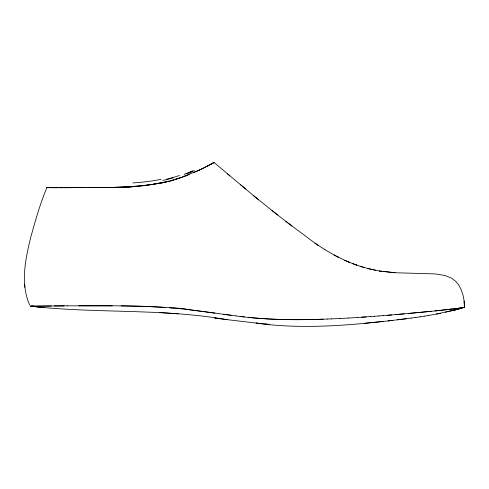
<?xml version="1.0" encoding="UTF-8"?>
<svg xmlns="http://www.w3.org/2000/svg" width="489" height="489" viewBox="0 0 489 489"><rect width="100%" height="100%" fill="white"/><g stroke="black" fill="none" stroke-linecap="round" stroke-linejoin="round"><path stroke-width="0.73" d="M253.204 195.374L255.943 197.642L214.041 162.47L213.448 162.813L213.797 162.611M214.048 162.47L213.73 162.654M212.629 163.271L213.546 162.758L213.112 162.996M212.709 163.222L213.247 162.923M212.874 163.13L210.38 164.493M212.422 163.381L211.04 164.139M211.658 163.803L212.556 163.308M210.294 164.542L211.327 163.98M209.5 164.97L210.71 164.316M209.989 164.701L207.739 165.905M207.849 165.844L209.182 165.135M207.342 166.107L208.296 165.606M206.865 166.358L208.198 165.655M207.269 166.144L199.39 170.062M206.774 166.407L202.525 168.558M201.376 169.121L202.501 168.571M200.19 169.689L201.334 169.139M200.135 169.714L197.703 170.85M199.378 170.062L181.168 177.531M198.901 170.294L193.62 172.66M189.316 174.451L184.83 176.199M185.588 175.918L187.042 175.362M184.891 176.174L181.859 177.287M181.926 177.262L168.626 181.346M176.737 179.017L181.193 177.519M179.72 178.033L173.778 179.928M169.347 181.168L161.883 182.923M455.54 309.757L436.475 314.072M459.25 308.834L445.308 312.239M395.167 272.746L379.592 271.04L395.167 272.746L435.454 273.932L445.161 275.533L451.805 278.29L455.693 281.303L458.664 284.965L460.846 288.968L462.936 294.788L464.189 301.132L464.544 307.471L459.697 308.272M167.097 181.725L160.997 183.106M464.385 307.502L464.183 301.151L464.526 307.477M440.644 313.241L428.45 315.503M463.859 307.587L464.348 307.495L460.864 307.96M424.403 316.157L428.407 315.503M463.804 307.599L463.413 307.66M463.254 307.685L458.676 308.321M420.173 316.805L424.354 316.163M415.778 317.447L420.24 316.799M411.194 318.088L415.858 317.44M464.409 307.489L460.137 308.076M411.286 318.076L397.294 319.855M406.616 318.7L388.058 320.912M459.648 308.113L435.008 310.949L395.803 314.598M458.291 308.302L459.324 308.18M453.609 308.938L434.978 310.943M146.15 185.484L129.799 186.896M454.257 308.755L455.467 308.626M392.856 320.374C347.532 325.576 301.652 329.403 256.212 323.143M450.021 309.219L451.164 309.091M383.529 321.395L364.549 323.266M431.487 311.297L408.266 313.51M404.171 313.877L387.349 315.295M391.677 314.934L383.089 315.637M378.81 315.973L383.205 315.619M137.996 186.272L124.842 187.042M374.525 316.297L378.932 315.949M370.222 316.615L374.635 316.279M370.326 316.603L357.337 317.502M361.664 317.214L365.998 316.915M357.294 317.514L348.688 318.033M133.992 186.639L123.228 187.171M131.437 186.81L133.075 186.712M348.675 318.039L340.093 318.504M128.161 186.975L130.691 186.829M340.093 318.498L331.573 318.883M129.023 186.908L119.866 187.214M127.354 186.981L121.578 187.22M327.349 319.048L331.591 318.877M327.385 319.042C296.896 320.24 266.248 320.087 235.967 315.918M124.004 187.134L117.274 187.33M33.429 306.12L30.477 306.2L31.045 306.206M30.96 306.181L30.281 306.206L67.561 305.851M31.009 306.181L33.564 306.114M323.211 319.183C298.284 320.014 273.272 319.953 248.443 317.367M122.323 187.153L116.523 187.305M120.642 187.201L108.9 187.434M118.961 187.244L114.848 187.342M111.486 187.403L115.6 187.324L107.225 187.458M113.228 187.421L108.112 187.452M111.541 187.446L102.232 187.501M31.107 306.206L51.351 305.949M108.882 187.47L102.177 187.519M108.142 187.489L100.575 187.513M62.763 305.698L64.016 305.686M72.782 187.648L79.628 187.605M71.15 187.66L72.934 187.648M79.383 187.605L81.302 187.593M106.437 187.501L100.508 187.525M54.279 305.931L64.028 305.869M69.542 187.666L82.959 187.587M67.953 187.678L72.91 187.648M79.566 187.611L85.875 187.568M98.919 187.519L101.333 187.507L93.919 187.538M69.67 187.666L66.394 187.684L68.093 187.672M82.91 187.593L89.096 187.562M97.268 187.525L99.64 187.519M87.482 187.562L97.947 187.525M89.536 187.556L94.505 187.538M63.387 187.697L65.031 187.684M91.186 187.55L92.843 187.544M67.494 305.845C102.824 305.894 138.234 305.124 173.485 308.039M63.558 187.69L60.557 187.703M96.186 187.538L97.879 187.531M62.121 187.697L59.218 187.703M78.821 305.808L90.85 305.784M57.916 187.697L59.383 187.703M90.917 305.79L112.329 305.839M58.099 187.703L54.487 187.69M55.483 187.697L56.865 187.697M54.358 187.69L55.685 187.697M53.313 187.684L54.566 187.69M53.503 187.684L51.461 187.672M51.577 187.672L52.525 187.678M50.587 187.66L51.638 187.672M49.872 187.654L50.679 187.666M49.273 187.648L50.825 187.666M49.933 187.66L48.417 187.642M48.973 187.648L50.074 187.66M49.389 187.654L47.14 187.623M48.766 187.648L47.195 187.623M121.205 305.906L143.54 306.334L165.099 307.392M48.313 187.642L46.828 187.623M46.895 187.623C40.275 203.222 35.41 220.496 30.783 237.165C25.379 259.17 20.19 283.424 29.664 305.038M46.968 187.623L46.761 187.623M218.968 318.639L214.744 318.064L227.22 319.708C163.962 308.535 99.499 313.437 35.874 306.786L44.682 307.697M163.412 307.459L164.83 307.544M159.402 312.502L178.283 313.846M169.304 307.715L185.796 309.28L210.625 312.477M265.179 324.018L269.665 324.427M269.58 324.439L256.132 323.101M260.613 323.571L223.173 319.189M185.918 309.274L235.998 315.931M240.136 316.432L244.268 316.915M231.768 315.381L223.326 314.244M210.728 312.489L214.909 313.076M375.766 270.344L367.893 268.547L379.733 271.059M364.171 267.52L360.149 266.285L368.15 268.608M356.481 265.038L356.817 265.166L352.416 263.54L360.503 266.395M348.853 262.098L349.28 262.281L344.824 260.356L352.862 263.705M345.338 260.582L334.097 255.026L338.461 257.312L337.991 257.067M334.641 255.313L324.421 249.378L324.916 249.69L315.069 243.229L315.515 243.546L288.724 223.565M318.15 245.325L318.614 245.643L315.069 243.229M285.845 221.346L291.988 226.083M289.017 223.791L274.739 212.691M271.939 210.49L277.77 215.068M274.946 212.856L255.826 197.544L258.608 199.83M227.177 173.674L229.916 175.924M240.38 184.579L243.07 186.835M243.002 186.774L245.649 189.017M24.89 287.33L24.615 284.066M55.147 187.666A26.981 0.397 -0.2 0 1 52.231 187.648M163.326 182.409A152.189 132.458 -3.4 0 1 146.119 185.276M173.063 177.837A137.88 121.981 -2.8 0 1 162.806 180.429M194.42 170.447A145.276 100.049 -10.9 0 1 186.12 173.87M192.678 170.93A175.215 144.084 -11.1 0 1 184.06 174.377M179.512 175.453A136.437 119.041 -8.8 0 1 166.425 179.292M160.93 182.788A180.692 166.731 -6.6 0 1 133.974 186.266M173.54 307.789A372.759 285.197 -5.8 0 1 185.979 309.03M459.318 308.266A46.644 0.874 -5.4 0 1 454.391 308.877M168.583 181.199A170.991 158.442 -6.1 0 1 138.87 186.003M192.99 171.401A183.754 154.848 -9.3 0 1 188.681 173.185M173.846 180.117A136.871 129.414 3.6 0 1 169.402 181.364M161.003 179.347A177.819 150.948 -4 0 1 132.874 182.923M459.214 308.834L451.371 310.815L459.226 308.84M66.522 187.684L64.872 187.69L66.547 187.678"/></g></svg>
